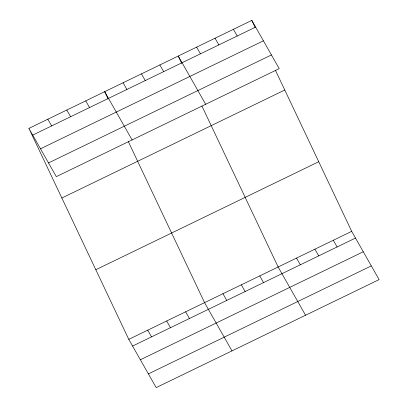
<?xml version="1.0" encoding="UTF-8"?>
<svg xmlns="http://www.w3.org/2000/svg" width="408" height="408" viewBox="0 0 408 408"><rect width="100%" height="100%" fill="white"/><g stroke="black" fill="none" stroke-linecap="round" stroke-linejoin="round"><path stroke-width="0.61" d="M28.897 128.393L251.812 20.4L279.225 68.646L56.304 176.644L28.897 128.393L128.775 339.354L156.188 387.6L379.103 279.608L351.696 231.356L275.471 70.365M32.701 135.089L255.617 27.096M40.489 148.803L263.41 40.81M48.516 162.93L271.432 54.937M61.858 198.007L284.774 90.015M95.814 269.734L318.735 161.741M128.775 339.354L351.696 231.356M132.58 346.05L355.501 238.058M140.372 359.759L363.288 251.767M148.395 373.886L371.316 265.894M233.422 29.31L237.226 36.006M333.305 240.266L337.11 246.968M215.031 38.219L218.836 44.916M314.915 249.176L318.719 255.877M196.641 47.129L200.445 53.825M296.524 258.086L300.329 264.787M205.657 104.285L178.25 56.039L181.708 63.337M305.541 315.246L278.134 266.995L201.909 106.004M159.859 64.948L163.664 71.645M259.743 275.905L263.548 282.601M141.469 73.858L145.274 80.554M241.352 284.815L245.157 291.511M123.078 82.768L126.883 89.464M222.962 293.724L226.766 300.421M132.095 139.924L104.688 91.678L108.14 98.976M231.979 350.88L204.571 302.634L128.347 141.642M85.741 100.853L89.546 107.554M185.62 311.814L189.424 318.51M66.79 110.032L70.594 116.734M166.673 320.994L170.478 327.69M47.843 119.213L51.648 125.909M147.727 330.174L151.531 336.87M251.812 20.4L255.27 27.698"/></g></svg>
